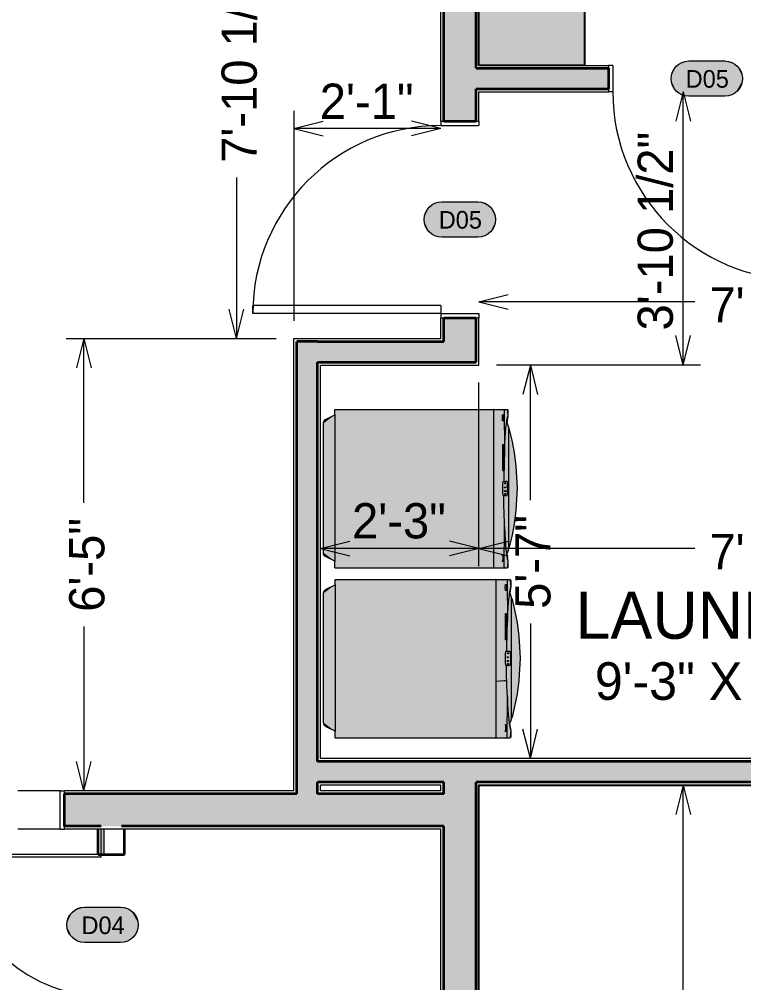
# Model space of a CAD drawing. Header units: inches. Extents: x 0.6 to 35.4, y -22.9 to 0.3.
# Drawn here: x 16.917 to 19.486, y -17.347 to -13.93 of the extents above; entities that cross this region are included whole.
import ezdxf

# ---------------------------------------------------------------- set-up
doc = ezdxf.new("R2010")
doc.units = ezdxf.units.IN
doc.header["$MEASUREMENT"] = 0
doc.linetypes.add('Dash', pattern=[0.225, 0.15, -0.075])
doc.layers.add('Layout Box Export Contents', color=7, linetype='Continuous', lineweight=0, true_color=0x000000)

# ---------------------------------------------------------------- blocks, each defined once
blk = doc.blocks.new('block_93')
at = {"layer": 'Layout Box Export Contents', "color": 252, "linetype": 'Continuous', "lineweight": 0, "true_color": 0x969696, "transparency": 33554687}
for p, q in [((12.6, 31.52), (-12.34, 31.52)), ((-11.06, 1.87), (-10.99, 1.82)), ((2.69, 2.32), (1.26, 2.33)), ((3.57, 2.29), (2.69, 2.32)), ((11.15, 1.8), (11.21, 1.85)), ((-10.05, 1.49), (10.22, 1.49))]:
    blk.add_line(p, q, dxfattribs=at)
for points in [[(-13.48, 31.51), (-13.43, 31.52), (-12.34, 31.52), (-11.59, 33.05), (-11.46, 33.24), (-11.3, 33.39), (-11.1, 33.47), (-10.87, 33.5), (11.13, 33.5), (11.36, 33.47), (11.56, 33.39), (11.72, 33.24), (11.85, 33.05), (12.6, 31.52), (13.43, 31.52), (13.48, 31.51), (13.5, 31.45), (13.5, 1.82), (13.48, 1.71), (13.43, 1.65), (13.34, 1.63), (12.3, 1.63), (12, 1.67), (11.15, 1.8), (11.01, 1.7), (10.3, 1.49), (10.22, 1.49), (10.12, 1.4), (10.1, 1.4), (8.3, 0.97), (6.19, 0.54), (3.86, 0.24), (0.09, 0), (-3.69, 0.24), (-6.01, 0.54), (-8.13, 0.97), (-9.92, 1.4), (-9.95, 1.4), (-10.05, 1.49), (-10.13, 1.49), (-10.84, 1.7), (-10.99, 1.82), (-11.04, 1.81), (-11.94, 1.67), (-12.25, 1.63), (-13.34, 1.63), (-13.43, 1.65), (-13.48, 1.71), (-13.5, 1.82), (-13.5, 31.45)], [(-11.88, 2.38), (-12.02, 2.39), (-12.13, 2.4), (-12.21, 2.41), (-12.23, 2.42), (-12.21, 2.43), (-12.13, 2.45), (-12.02, 2.45), (-11.88, 2.46), (-11.73, 2.46), (-11.6, 2.45), (-11.48, 2.45), (-11.41, 2.43), (-11.38, 2.42), (-11.41, 2.41), (-11.48, 2.4), (-11.6, 2.39), (-11.73, 2.38)], [(-0.92, 2.02), (-0.94, 2.09), (-0.92, 2.16), (-0.88, 2.19), (-0.86, 2.19), (-0.81, 2.16), (-0.8, 2.09), (-0.81, 2.02), (-0.85, 1.99), (-0.88, 1.99)], [(-0.45, 2.03), (-0.48, 2.11), (-0.45, 2.18), (-0.39, 2.21), (-0.32, 2.18), (-0.29, 2.11), (-0.32, 2.04), (-0.39, 2.01)], [(0.18, 2.18), (0.25, 2.21), (0.32, 2.18), (0.35, 2.11), (0.32, 2.04), (0.25, 2.01), (0.18, 2.04), (0.15, 2.11)], [(0.86, 2.02), (0.84, 2.1), (0.86, 2.17), (0.91, 2.2), (0.97, 2.16), (0.99, 2.09), (0.97, 2.02), (0.91, 1.99)], [(3.19, 2.52), (3.21, 2.53), (3.27, 2.53), (3.34, 2.53), (7.55, 2.53), (7.62, 2.53), (7.67, 2.53), (7.7, 2.52), (7.7, 2.33), (7.65, 2.32), (7.61, 2.32), (7.54, 2.32), (3.34, 2.32), (3.28, 2.32), (3.24, 2.32), (3.19, 2.33)], [(12.14, 2.3), (11.97, 2.3), (11.83, 2.3), (11.73, 2.3), (11.7, 2.31), (11.66, 2.32), (11.64, 2.33), (11.63, 2.34), (11.63, 2.52), (11.67, 2.53), (11.78, 2.54), (11.95, 2.55), (12.15, 2.55), (12.34, 2.55), (12.51, 2.54), (12.62, 2.53), (12.66, 2.52), (12.66, 2.34), (12.65, 2.33), (12.63, 2.32), (12.59, 2.31), (12.56, 2.3), (12.46, 2.3), (12.32, 2.3), (12.28, 2.3)]]:
    blk.add_lwpolyline(points, close=True, dxfattribs=at)
for points in [[(-13.5, 4.19), (-13.48, 4.13), (-13.43, 4.12), (13.43, 4.12), (13.48, 4.13), (13.5, 4.19)], [(-3.82, 4.12), (-3.73, 2.77), (-3.73, 2.56), (-3.76, 2.38), (-3.77, 2.36), (-3.89, 2.28)], [(-13.5, 2.51), (-13.48, 2.33), (-13.42, 2.27), (-13.31, 2.25), (-6.45, 2.2), (-5.68, 2.24), (-4.43, 2.26), (-2.48, 2.32), (-1.2, 2.33), (-1.13, 2.33)], [(-12.23, 2.42), (-12.26, 2.43), (-12.43, 2.52), (-12.4, 2.54), (-12.29, 2.56), (-12.23, 2.56)], [(-6.49, 2.2), (-7.71, 2.17), (-9.59, 2.04), (-10.31, 1.96), (-10.99, 1.88), (-11.85, 1.73), (-12.17, 1.65)], [(-11.38, 2.42), (-11.36, 2.43), (-11.18, 2.52), (-11.22, 2.54), (-11.33, 2.56), (-11.39, 2.56)], [(-1.13, 2.14), (-1.13, 2.44), (-1.09, 2.46), (-0.97, 2.48), (-0.78, 2.49), (-0.53, 2.5), (-0.24, 2.51), (-0.05, 2.51), (0.07, 2.51), (0.37, 2.51), (0.66, 2.5), (0.91, 2.49), (1.1, 2.48), (1.22, 2.46), (1.26, 2.44), (1.26, 1.8), (1.25, 1.77), (1.24, 1.75), (1.21, 1.74), (1.17, 1.72), (1.06, 1.7), (1.03, 1.7), (0.85, 1.69), (0.62, 1.68), (0.35, 1.67), (0.07, 1.67), (-0.22, 1.67), (-0.49, 1.68), (-0.72, 1.69), (-0.89, 1.7), (-0.93, 1.7), (-1.04, 1.72), (-1.08, 1.74), (-1.11, 1.75), (-1.12, 1.77), (-1.13, 1.8), (-1.13, 1.96), (-1.11, 1.96), (-1.1, 2), (-1.09, 2.07), (-1.1, 2.14), (-1.11, 2.17), (-1.13, 2.17), (-1.13, 2.14), (-1.12, 2.09), (-1.13, 2), (-1.13, 1.96), (-1.14, 1.99), (-1.15, 2.09), (-1.14, 2.13), (-1.13, 2.17)], [(-0.88, 1.99), (-0.84, 2.02), (-0.82, 2.09), (-0.84, 2.17), (-0.88, 2.19)], [(-0.39, 2.21), (-0.37, 2.21), (-0.31, 2.18), (-0.28, 2.11), (-0.31, 2.04), (-0.38, 2), (-0.39, 2.01)], [(0.91, 1.99), (0.89, 1.99), (0.84, 2.02), (0.82, 2.1), (0.84, 2.17), (0.9, 2.19), (0.91, 2.2)], [(1.23, 1.97), (1.2, 2), (1.19, 2.07), (1.2, 2.14), (1.23, 2.17), (1.25, 2.14), (1.26, 2.06), (1.25, 1.99), (1.23, 1.97), (1.2, 1.97), (1.18, 2), (1.17, 2.07), (1.18, 2.14), (1.2, 2.17), (1.23, 2.17)], [(13.5, 2.43), (13.48, 2.33), (13.42, 2.27), (13.31, 2.25), (6.51, 2.2), (6.02, 2.23), (4.78, 2.26), (3.57, 2.29)], [(12.3, 1.63), (12.23, 1.65), (11.91, 1.73), (11.04, 1.88), (10.37, 1.96), (9.65, 2.04), (7.77, 2.17), (6.54, 2.2)], [(12.66, 2.41), (12.65, 2.41), (12.63, 2.4), (12.59, 2.38), (12.56, 2.38), (12.46, 2.37), (12.32, 2.36), (12.15, 2.36), (11.97, 2.36), (11.83, 2.37), (11.73, 2.38), (11.7, 2.38), (11.66, 2.4), (11.64, 2.41), (11.63, 2.42)]]:
    blk.add_lwpolyline(points, dxfattribs=at)
at = {"layer": 'Layout Box Export Contents', "color": 7, "linetype": 'Continuous', "lineweight": 0, "true_color": 0xffffff, "transparency": 33554687}
for points in [[(-10.87, 33.5), (11.13, 33.5), (-10.87, 33.5), (-12.34, 31.52)], [(-12.34, 31.52), (11.13, 33.5), (-12.34, 31.52), (12.6, 31.52)], [(-12.34, 31.52), (-11.59, 33.05), (-12.34, 31.52), (-10.87, 33.5)], [(-11.59, 33.05), (-11.46, 33.24), (-11.59, 33.05), (-10.87, 33.5)], [(-11.46, 33.24), (-11.1, 33.47), (-11.46, 33.24), (-10.87, 33.5)], [(-11.3, 33.39), (-11.1, 33.47), (-11.3, 33.39), (-11.46, 33.24)], [(11.13, 33.5), (11.36, 33.47), (11.13, 33.5), (11.72, 33.24)], [(11.72, 33.24), (11.85, 33.05), (11.72, 33.24), (11.13, 33.5)], [(11.13, 33.5), (11.85, 33.05), (11.13, 33.5), (12.6, 31.52)], [(11.36, 33.47), (11.56, 33.39), (11.36, 33.47), (11.72, 33.24)], [(-12.34, 31.52), (-10.99, 1.82), (-12.34, 31.52), (-13.5, 31.45)], [(-13.5, 31.45), (-13.48, 31.51), (-13.5, 31.45), (-13.43, 31.52)], [(-13.43, 31.52), (-12.34, 31.52), (-13.43, 31.52), (-13.5, 31.45)], [(-13.5, 31.45), (-10.99, 1.82), (-13.5, 31.45), (-13.5, 1.82)], [(12.6, 31.52), (0.09, 0), (12.6, 31.52), (-12.34, 31.52)], [(0.09, 0), (-3.69, 0.24), (0.09, 0), (-12.34, 31.52)], [(-12.34, 31.52), (-3.69, 0.24), (-12.34, 31.52), (-6.01, 0.54)], [(-6.01, 0.54), (-8.13, 0.97), (-6.01, 0.54), (-12.34, 31.52)], [(-8.13, 0.97), (-10.05, 1.49), (-8.13, 0.97), (-12.34, 31.52)], [(-10.05, 1.49), (-10.99, 1.82), (-10.05, 1.49), (-12.34, 31.52)], [(3.86, 0.24), (0.09, 0), (3.86, 0.24), (12.6, 31.52)], [(12.6, 31.52), (6.19, 0.54), (12.6, 31.52), (3.86, 0.24)], [(8.3, 0.97), (6.19, 0.54), (8.3, 0.97), (12.6, 31.52)], [(12.6, 31.52), (10.22, 1.49), (12.6, 31.52), (8.3, 0.97)], [(11.15, 1.8), (10.22, 1.49), (11.15, 1.8), (12.6, 31.52)], [(13.5, 31.45), (11.15, 1.8), (13.5, 31.45), (12.6, 31.52)], [(13.5, 1.82), (11.15, 1.8), (13.5, 1.82), (13.5, 31.45)], [(13.43, 31.52), (13.5, 31.45), (13.43, 31.52), (12.6, 31.52)], [(13.48, 31.51), (13.5, 31.45), (13.48, 31.51), (13.43, 31.52)], [(-10.99, 1.82), (-11.04, 1.81), (-10.99, 1.82), (-13.5, 1.82)], [(-11.04, 1.81), (-11.94, 1.67), (-11.04, 1.81), (-13.5, 1.82)], [(-13.48, 1.71), (-13.5, 1.82), (-13.48, 1.71), (-13.34, 1.63)], [(-13.34, 1.63), (-13.5, 1.82), (-13.34, 1.63), (-12.25, 1.63)], [(-12.25, 1.63), (-13.5, 1.82), (-12.25, 1.63), (-11.94, 1.67)], [(-13.34, 1.63), (-13.43, 1.65), (-13.34, 1.63), (-13.48, 1.71)], [(-10.84, 1.7), (-10.99, 1.82), (-10.84, 1.7), (-10.13, 1.49)], [(-10.13, 1.49), (-10.99, 1.82), (-10.13, 1.49), (-10.05, 1.49)], [(-0.48, 2.11), (-0.45, 2.18), (-0.48, 2.11), (-0.29, 2.11)], [(-0.48, 2.11), (-0.29, 2.11), (-0.48, 2.11), (-0.32, 2.04)], [(-0.45, 2.03), (-0.48, 2.11), (-0.45, 2.03), (-0.32, 2.04)], [(-0.39, 2.21), (-0.32, 2.18), (-0.39, 2.21), (-0.45, 2.18)], [(-0.45, 2.18), (-0.32, 2.18), (-0.45, 2.18), (-0.29, 2.11)], [(-0.39, 2.01), (-0.45, 2.03), (-0.39, 2.01), (-0.32, 2.04)], [(0.86, 2.17), (0.97, 2.16), (0.86, 2.17), (0.84, 2.1)], [(0.84, 2.1), (0.97, 2.16), (0.84, 2.1), (0.99, 2.09)], [(0.86, 2.02), (0.84, 2.1), (0.86, 2.02), (0.99, 2.09)], [(0.91, 2.2), (0.97, 2.16), (0.91, 2.2), (0.86, 2.17)], [(0.99, 2.09), (0.97, 2.02), (0.99, 2.09), (0.86, 2.02)], [(0.86, 2.02), (0.97, 2.02), (0.86, 2.02), (0.91, 1.99)], [(10.3, 1.49), (10.22, 1.49), (10.3, 1.49), (11.15, 1.8)], [(11.01, 1.7), (10.3, 1.49), (11.01, 1.7), (11.15, 1.8)], [(12, 1.67), (11.15, 1.8), (12, 1.67), (13.5, 1.82)], [(13.5, 1.82), (12.3, 1.63), (13.5, 1.82), (12, 1.67)], [(13.34, 1.63), (12.3, 1.63), (13.34, 1.63), (13.5, 1.82)], [(13.48, 1.71), (13.34, 1.63), (13.48, 1.71), (13.5, 1.82)], [(13.43, 1.65), (13.34, 1.63), (13.43, 1.65), (13.48, 1.71)], [(-9.92, 1.4), (-10.05, 1.49), (-9.92, 1.4), (-8.13, 0.97)], [(-9.92, 1.4), (-9.95, 1.4), (-9.92, 1.4), (-10.05, 1.49)], [(10.1, 1.4), (8.3, 0.97), (10.1, 1.4), (10.22, 1.49)], [(10.22, 1.49), (10.12, 1.4), (10.22, 1.49), (10.1, 1.4)]]:
    blk.add_solid(points, dxfattribs=at)
blk = doc.blocks.new('block_80')
at = {"layer": 'Layout Box Export Contents', "color": 252, "linetype": 'Continuous', "lineweight": 0, "true_color": 0x969696, "transparency": 33554687}
for p, q in [((12.6, 31.05), (-12.34, 31.05)), ((-11.06, 1.84), (-10.99, 1.79)), ((1.25, 2.14), (1.27, 2.11)), ((1.27, 2.11), (1.28, 2.03)), ((7.53, 2.37), (3.09, 2.37)), ((7.53, 2.49), (7.53, 2.29)), ((11.15, 1.78), (11.21, 1.82)), ((-10.05, 1.47), (10.22, 1.47)), ((-8.11, 1.47), (-7.11, 1.47)), ((7.26, 1.47), (8.28, 1.47))]:
    blk.add_line(p, q, dxfattribs=at)
for points in [[(-11.59, 32.55), (-11.46, 32.75), (-11.3, 32.89), (-11.1, 32.97), (-10.87, 33), (11.13, 33), (11.36, 32.97), (11.56, 32.89), (11.72, 32.75), (11.85, 32.55), (12.6, 31.05), (13.43, 31.05), (13.48, 31.04), (13.5, 30.98), (13.5, 1.79), (13.48, 1.69), (13.43, 1.63), (13.34, 1.61), (12.82, 1.61), (12.3, 1.61), (12, 1.65), (11.15, 1.78), (11.01, 1.67), (10.31, 1.47), (10.22, 1.47), (10.12, 1.38), (10.1, 1.37), (8.3, 0.96), (6.19, 0.53), (3.86, 0.24), (0.09, 0), (-3.69, 0.24), (-6.01, 0.53), (-8.13, 0.96), (-9.92, 1.37), (-9.95, 1.38), (-10.05, 1.47), (-10.13, 1.47), (-10.84, 1.67), (-10.99, 1.79), (-11.04, 1.78), (-11.94, 1.65), (-12.25, 1.61), (-12.79, 1.61), (-13.34, 1.61), (-13.43, 1.63), (-13.48, 1.69), (-13.5, 1.8), (-13.5, 30.98), (-13.48, 31.04), (-13.43, 31.05), (-12.34, 31.05)], [(-12.21, 2.4), (-12.13, 2.41), (-12.02, 2.42), (-11.88, 2.42), (-11.73, 2.42), (-11.6, 2.42), (-11.48, 2.41), (-11.41, 2.4), (-11.38, 2.38), (-11.41, 2.37), (-11.48, 2.36), (-11.6, 2.35), (-11.73, 2.35), (-11.88, 2.35), (-12.02, 2.35), (-12.13, 2.36), (-12.21, 2.37), (-12.23, 2.38)], [(-1.13, 2.13), (-1.11, 2.13), (-1.1, 2.11), (-1.09, 2.04), (-1.1, 1.97), (-1.11, 1.93), (-1.13, 1.93), (-1.14, 1.96), (-1.15, 2.04), (-1.14, 2.1)], [(-0.48, 2.07), (-0.45, 2.15), (-0.39, 2.18), (-0.32, 2.15), (-0.29, 2.08), (-0.32, 2.01), (-0.39, 1.98), (-0.45, 2)], [(0.25, 2.18), (0.32, 2.15), (0.35, 2.08), (0.32, 2.01), (0.25, 1.98), (0.18, 2.01), (0.15, 2.08), (0.18, 2.15), (0.18, 2.15)], [(0.84, 2.07), (0.87, 2.14), (0.92, 2.16), (0.97, 2.13), (0.99, 2.06), (0.97, 1.99), (0.92, 1.96), (0.86, 1.99)], [(12.56, 2.28), (12.53, 2.27), (12.49, 2.27), (12.4, 2.26), (12.25, 2.26), (12.08, 2.26), (11.91, 2.26), (11.76, 2.26), (11.66, 2.27), (11.63, 2.27), (11.59, 2.28), (11.57, 2.29), (11.56, 2.31), (11.56, 2.48), (11.59, 2.5), (11.71, 2.5), (11.87, 2.51), (12.07, 2.52), (12.26, 2.51), (12.43, 2.5), (12.54, 2.5), (12.58, 2.48), (12.59, 2.48), (12.59, 2.31), (12.58, 2.29)]]:
    blk.add_lwpolyline(points, close=True, dxfattribs=at)
for points in [[(13.5, 4.05), (-13.43, 4.05), (-13.48, 4.07), (-13.5, 4.13)], [(13.43, 4.05), (13.48, 4.07), (13.5, 4.13)], [(-13.31, 2.21), (-13.42, 2.23), (-13.48, 2.3), (-13.5, 2.4)], [(-13.31, 2.21), (-6.45, 2.17), (-5.68, 2.2), (-4.43, 2.23), (-2.48, 2.28), (-1.2, 2.29), (-1.13, 2.29)], [(-12.23, 2.38), (-12.26, 2.39), (-12.43, 2.48), (-12.4, 2.5), (-12.29, 2.52), (-12.22, 2.52)], [(-6.49, 2.17), (-7.71, 2.14), (-9.59, 2.01), (-10.31, 1.93), (-10.99, 1.85), (-11.85, 1.71), (-12.17, 1.62)], [(-11.39, 2.52), (-11.33, 2.52), (-11.22, 2.5), (-11.18, 2.48), (-11.36, 2.39), (-11.38, 2.38)], [(-1.13, 2.13), (-1.13, 2.41), (-1.09, 2.42), (-0.97, 2.44), (-0.78, 2.45), (-0.53, 2.46), (-0.24, 2.47), (-0.05, 2.47)], [(-1.13, 2.13), (-1.13, 2.11), (-1.12, 2.08), (-1.13, 1.97), (-1.13, 1.93)], [(-1.13, 1.93), (-1.13, 1.78), (-1.12, 1.75), (-1.11, 1.72), (-1.08, 1.71), (-1.04, 1.69), (-0.93, 1.68), (-0.89, 1.67), (-0.72, 1.66), (-0.49, 1.65), (-0.22, 1.65), (0.07, 1.64), (0.35, 1.65), (0.62, 1.65), (0.85, 1.66), (1.03, 1.67), (1.06, 1.68), (1.17, 1.69), (1.21, 1.71), (1.24, 1.72), (1.25, 1.75), (1.26, 1.78), (1.26, 1.95)], [(-0.88, 2.16), (-0.84, 2.13), (-0.82, 2.06), (-0.84, 1.99), (-0.88, 1.96), (-0.92, 1.99), (-0.94, 2.06), (-0.92, 2.13), (-0.88, 2.16), (-0.86, 2.16), (-0.81, 2.13), (-0.8, 2.06), (-0.81, 1.99), (-0.86, 1.96), (-0.88, 1.96)], [(-0.39, 2.18), (-0.37, 2.17), (-0.31, 2.15), (-0.28, 2.08), (-0.31, 2.01), (-0.38, 1.98), (-0.39, 1.98)], [(-0.05, 2.47), (0.02, 2.47), (0.07, 2.47)], [(0.08, 2.47), (0.37, 2.47), (0.66, 2.46), (0.91, 2.45), (1.1, 2.44), (1.22, 2.42), (1.26, 2.41), (1.26, 2.12)], [(0.92, 1.96), (0.9, 1.96), (0.85, 1.99), (0.82, 2.07), (0.85, 2.13), (0.9, 2.16), (0.92, 2.16)], [(1.19, 2.04), (1.2, 2.11), (1.22, 2.14), (1.25, 2.14), (1.22, 2.11), (1.21, 2.04)], [(1.21, 2.04), (1.22, 1.97), (1.25, 1.94), (1.22, 1.94), (1.2, 1.97), (1.19, 2.04)], [(1.28, 2.03), (1.27, 1.96), (1.25, 1.94)], [(13.5, 2.4), (13.48, 2.3), (13.42, 2.23), (13.31, 2.21), (6.51, 2.17), (6.02, 2.2), (4.78, 2.23), (3.57, 2.26), (2.69, 2.28), (1.26, 2.29)], [(3.09, 2.29), (3.06, 2.3), (3.06, 2.48), (3.08, 2.49), (3.13, 2.49), (3.21, 2.49), (7.41, 2.49), (7.49, 2.49), (7.54, 2.49), (7.56, 2.48), (7.56, 2.3), (7.51, 2.29), (7.47, 2.29), (7.41, 2.28), (3.21, 2.28), (3.15, 2.29), (3.1, 2.29), (3.09, 2.29), (3.09, 2.49)], [(4.19, 2.37), (4.19, 2.34), (4.16, 2.31), (4.13, 2.31), (3.14, 2.31), (3.12, 2.31), (3.09, 2.32)], [(5.32, 2.34), (5.28, 2.31), (5.25, 2.31), (4.26, 2.31), (4.23, 2.31), (4.19, 2.34)], [(5.32, 2.37), (5.32, 2.34), (5.35, 2.31), (5.38, 2.31), (6.37, 2.31), (6.39, 2.31), (6.44, 2.34), (6.44, 2.37)], [(7.48, 2.31), (6.49, 2.31), (6.47, 2.31), (6.44, 2.34)], [(6.54, 2.16), (7.77, 2.14), (9.65, 2.01), (10.37, 1.93), (11.05, 1.85), (11.91, 1.71), (12.28, 1.61)], [(7.53, 2.32), (7.51, 2.31), (7.48, 2.31)], [(11.56, 2.38), (11.58, 2.36), (11.62, 2.35), (11.65, 2.35), (11.75, 2.33), (11.89, 2.33), (12.07, 2.33), (12.24, 2.33), (12.39, 2.33), (12.48, 2.35), (12.52, 2.35), (12.55, 2.36), (12.57, 2.37), (12.59, 2.39)]]:
    blk.add_lwpolyline(points, dxfattribs=at)
at = {"layer": 'Layout Box Export Contents', "color": 7, "linetype": 'Continuous', "lineweight": 0, "true_color": 0xffffff, "transparency": 33554687}
for points in [[(-12.34, 31.05), (-10.87, 33), (-12.34, 31.05), (11.13, 33)], [(11.13, 33), (12.6, 31.05), (11.13, 33), (-12.34, 31.05)], [(-11.59, 32.55), (-10.87, 33), (-11.59, 32.55), (-12.34, 31.05)], [(-11.46, 32.75), (-10.87, 33), (-11.46, 32.75), (-11.59, 32.55)], [(-11.1, 32.97), (-10.87, 33), (-11.1, 32.97), (-11.46, 32.75)], [(-11.46, 32.75), (-11.3, 32.89), (-11.46, 32.75), (-11.1, 32.97)], [(11.36, 32.97), (11.72, 32.75), (11.36, 32.97), (11.13, 33)], [(11.13, 33), (11.72, 32.75), (11.13, 33), (11.85, 32.55)], [(11.85, 32.55), (12.6, 31.05), (11.85, 32.55), (11.13, 33)], [(11.56, 32.89), (11.72, 32.75), (11.56, 32.89), (11.36, 32.97)], [(-12.34, 31.05), (-10.99, 1.79), (-12.34, 31.05), (-13.5, 30.98)], [(-13.5, 30.98), (-13.48, 31.04), (-13.5, 30.98), (-13.43, 31.05)], [(-12.34, 31.05), (-13.5, 30.98), (-12.34, 31.05), (-13.43, 31.05)], [(-10.99, 1.79), (-13.5, 1.8), (-10.99, 1.79), (-13.5, 30.98)], [(12.6, 31.05), (0.09, 0), (12.6, 31.05), (-12.34, 31.05)], [(0.09, 0), (-3.69, 0.24), (0.09, 0), (-12.34, 31.05)], [(-12.34, 31.05), (-3.69, 0.24), (-12.34, 31.05), (-6.01, 0.53)], [(-6.01, 0.53), (-8.13, 0.96), (-6.01, 0.53), (-12.34, 31.05)], [(-8.13, 0.96), (-10.05, 1.47), (-8.13, 0.96), (-12.34, 31.05)], [(-10.05, 1.47), (-10.99, 1.79), (-10.05, 1.47), (-12.34, 31.05)], [(3.86, 0.24), (0.09, 0), (3.86, 0.24), (12.6, 31.05)], [(12.6, 31.05), (6.19, 0.53), (12.6, 31.05), (3.86, 0.24)], [(8.3, 0.96), (6.19, 0.53), (8.3, 0.96), (12.6, 31.05)], [(12.6, 31.05), (10.22, 1.47), (12.6, 31.05), (8.3, 0.96)], [(11.15, 1.78), (10.22, 1.47), (11.15, 1.78), (12.6, 31.05)], [(12.6, 31.05), (13.5, 30.98), (12.6, 31.05), (11.15, 1.78)], [(13.5, 30.98), (13.5, 1.79), (13.5, 30.98), (11.15, 1.78)], [(12.6, 31.05), (13.43, 31.05), (12.6, 31.05), (13.5, 30.98)], [(13.43, 31.05), (13.48, 31.04), (13.43, 31.05), (13.5, 30.98)], [(-10.99, 1.79), (-11.04, 1.78), (-10.99, 1.79), (-13.5, 1.8)], [(-12.25, 1.61), (-12.79, 1.61), (-12.25, 1.61), (-13.5, 1.8)], [(-11.94, 1.65), (-12.25, 1.61), (-11.94, 1.65), (-13.5, 1.8)], [(-11.04, 1.78), (-11.94, 1.65), (-11.04, 1.78), (-13.5, 1.8)], [(-13.48, 1.69), (-13.5, 1.8), (-13.48, 1.69), (-13.34, 1.61)], [(-13.34, 1.61), (-13.5, 1.8), (-13.34, 1.61), (-12.79, 1.61)], [(-13.34, 1.61), (-13.43, 1.63), (-13.34, 1.61), (-13.48, 1.69)], [(-12.23, 2.38), (-12.21, 2.4), (-12.23, 2.38), (-12.21, 2.37)], [(-12.13, 2.41), (-12.13, 2.36), (-12.13, 2.41), (-12.21, 2.37)], [(-12.21, 2.4), (-12.13, 2.41), (-12.21, 2.4), (-12.21, 2.37)], [(-12.02, 2.42), (-12.02, 2.35), (-12.02, 2.42), (-12.13, 2.41)], [(-12.13, 2.41), (-12.02, 2.35), (-12.13, 2.41), (-12.13, 2.36)], [(-11.88, 2.42), (-11.88, 2.35), (-11.88, 2.42), (-12.02, 2.35)], [(-12.02, 2.42), (-11.88, 2.42), (-12.02, 2.42), (-12.02, 2.35)], [(-11.73, 2.42), (-11.73, 2.35), (-11.73, 2.42), (-11.88, 2.35)], [(-11.88, 2.42), (-11.73, 2.42), (-11.88, 2.42), (-11.88, 2.35)], [(-11.73, 2.42), (-11.6, 2.42), (-11.73, 2.42), (-11.6, 2.35)], [(-11.6, 2.35), (-11.73, 2.35), (-11.6, 2.35), (-11.73, 2.42)], [(-11.6, 2.42), (-11.48, 2.41), (-11.6, 2.42), (-11.6, 2.35)], [(-11.48, 2.41), (-11.48, 2.36), (-11.48, 2.41), (-11.6, 2.35)], [(-11.48, 2.41), (-11.41, 2.4), (-11.48, 2.41), (-11.41, 2.37)], [(-11.41, 2.37), (-11.48, 2.36), (-11.41, 2.37), (-11.48, 2.41)], [(-11.41, 2.4), (-11.38, 2.38), (-11.41, 2.4), (-11.41, 2.37)], [(-10.84, 1.67), (-10.99, 1.79), (-10.84, 1.67), (-10.13, 1.47)], [(-10.13, 1.47), (-10.99, 1.79), (-10.13, 1.47), (-10.05, 1.47)], [(-0.45, 2.15), (-0.29, 2.08), (-0.45, 2.15), (-0.48, 2.07)], [(-0.48, 2.07), (-0.29, 2.08), (-0.48, 2.07), (-0.32, 2.01)], [(-0.45, 2), (-0.48, 2.07), (-0.45, 2), (-0.32, 2.01)], [(-0.45, 2.15), (-0.39, 2.18), (-0.45, 2.15), (-0.32, 2.15)], [(-0.32, 2.15), (-0.29, 2.08), (-0.32, 2.15), (-0.45, 2.15)], [(-0.45, 2), (-0.32, 2.01), (-0.45, 2), (-0.39, 1.98)], [(10.31, 1.47), (10.22, 1.47), (10.31, 1.47), (11.15, 1.78)], [(11.01, 1.67), (10.31, 1.47), (11.01, 1.67), (11.15, 1.78)], [(12, 1.65), (11.15, 1.78), (12, 1.65), (13.5, 1.79)], [(13.5, 1.79), (12.3, 1.61), (13.5, 1.79), (12, 1.65)], [(12.82, 1.61), (12.3, 1.61), (12.82, 1.61), (13.5, 1.79)], [(13.5, 1.79), (13.34, 1.61), (13.5, 1.79), (12.82, 1.61)], [(13.48, 1.69), (13.34, 1.61), (13.48, 1.69), (13.5, 1.79)], [(13.43, 1.63), (13.34, 1.61), (13.43, 1.63), (13.48, 1.69)], [(-9.92, 1.37), (-10.05, 1.47), (-9.92, 1.37), (-8.13, 0.96)], [(-9.92, 1.37), (-9.95, 1.38), (-9.92, 1.37), (-10.05, 1.47)], [(10.1, 1.37), (8.3, 0.96), (10.1, 1.37), (10.22, 1.47)], [(10.22, 1.47), (10.12, 1.38), (10.22, 1.47), (10.1, 1.37)]]:
    blk.add_solid(points, dxfattribs=at)

msp = doc.modelspace()

# ---------------------------------------------------------------- linework, layer by layer
at = {"layer": 'Layout Box Export Contents', "color": 18, "linetype": 'Continuous', "lineweight": 35, "true_color": 0x000000, "transparency": 33554687}
for p, q in [((18.422, -14.2912), (18.422, -13.0831)), ((18.5366, -14.1039), (18.5366, -13.0831)), ((18.5366, -14.1039), (19.0062, -14.1039)), ((19.0062, -14.1039), (19.0062, -14.1768)), ((18.5366, -14.1768), (19.0062, -14.1768)), ((18.5366, -14.2912), (18.5366, -14.1768)), ((18.422, -14.2912), (18.5366, -14.2912)), ((18.422, -15.0726), (18.422, -14.9891)), ((18.422, -14.9891), (18.5366, -14.9891)), ((18.5366, -15.1456), (18.5366, -14.9891)), ((17.9011, -16.6768), (17.9011, -15.0726)), ((17.9741, -15.0726), (17.9011, -15.0726)), ((17.9741, -15.0726), (18.422, -15.0726)), ((17.9741, -16.5622), (17.9741, -15.1456)), ((17.9741, -15.1456), (18.422, -15.1456)), ((18.422, -15.1456), (18.5366, -15.1456)), ((20.3074, -16.5622), (17.9741, -16.5622)), ((18.422, -16.6351), (17.9741, -16.6351)), ((17.9741, -16.6768), (17.9741, -16.6351)), ((18.422, -16.6768), (18.422, -16.6351)), ((20.3074, -16.6351), (18.5366, -16.6351)), ((18.5366, -18.9685), (18.5366, -16.6351)), ((17.0775, -16.7914), (17.0775, -16.6768)), ((17.9011, -16.6768), (17.0775, -16.6768)), ((18.422, -16.6768), (17.9741, -16.6768)), ((17.2067, -16.7914), (17.0775, -16.7914)), ((17.1962, -16.8913), (17.1962, -16.8018)), ((18.422, -16.7914), (17.2796, -16.7914)), ((17.29, -16.8913), (17.29, -16.8018)), ((18.422, -19.0692), (18.422, -16.7914)), ((17.1962, -16.8913), (17.29, -16.8913))]:
    msp.add_line(p, q, dxfattribs=at)
at = {"layer": 'Layout Box Export Contents', "color": 18, "linetype": 'Continuous', "lineweight": 0, "true_color": 0x000000, "transparency": 33554687}
for p, q in [((18.4116, -14.2912), (18.4116, -13.0935)), ((18.547, -14.0935), (18.547, -13.0935)), ((18.547, -14.0935), (19.0062, -14.0935)), ((19.0062, -14.0935), (19.0062, -14.1872)), ((18.547, -14.1872), (19.0062, -14.1872)), ((18.547, -14.2912), (18.547, -14.1872)), ((18.4116, -14.2912), (18.547, -14.2912)), ((18.4116, -15.0622), (18.4116, -14.9891)), ((18.4116, -14.9891), (18.547, -14.9891)), ((18.547, -15.156), (18.547, -14.9891)), ((17.8907, -16.6664), (17.8907, -15.0622)), ((17.8907, -15.0622), (18.4116, -15.0622)), ((17.9845, -16.5518), (17.9845, -15.156)), ((17.9845, -15.156), (18.547, -15.156)), ((20.297, -16.5518), (17.9845, -16.5518)), ((17.0775, -16.8018), (17.0775, -16.6664)), ((17.8907, -16.6664), (17.0775, -16.6664)), ((18.4116, -16.6456), (17.9845, -16.6456)), ((17.9845, -16.6664), (17.9845, -16.6456)), ((18.4116, -16.6664), (17.9845, -16.6664)), ((18.4116, -16.6664), (18.4116, -16.6456)), ((20.3907, -16.6456), (18.547, -16.6456)), ((18.547, -18.9581), (18.547, -16.6456)), ((18.4116, -16.8018), (17.0775, -16.8018)), ((18.4116, -19.2133), (18.4116, -16.8018))]:
    msp.add_line(p, q, dxfattribs=at)
at = {"layer": 'Layout Box Export Contents', "color": 49, "linetype": 'Continuous', "lineweight": 25, "true_color": 0x474747, "transparency": 33554687}
msp.add_line((18.922, -13.0935), (18.922, -14.0935), dxfattribs=at)
at = {"layer": 'Layout Box Export Contents', "color": 251, "linetype": 'Continuous', "lineweight": 18, "true_color": 0x4b4b4b, "transparency": 33554687}
for p, q in [((19.0218, -14.0935), (19.0062, -14.0935)), ((19.0062, -14.0935), (19.0062, -14.1872)), ((19.0218, -14.0935), (19.0218, -14.1872)), ((19.0218, -14.1872), (19.0062, -14.1872)), ((18.4116, -14.2912), (18.4116, -14.3068)), ((18.4116, -14.2912), (18.547, -14.2912)), ((18.4116, -14.3068), (18.547, -14.3068)), ((18.547, -14.2912), (18.547, -14.3068)), ((18.4116, -14.9448), (17.7449, -14.9448)), ((17.7449, -14.9734), (17.7449, -14.9448)), ((18.4116, -14.9448), (18.4116, -14.9734)), ((18.4116, -14.9734), (17.7449, -14.9734)), ((18.4116, -14.9734), (18.4116, -14.9891)), ((18.4116, -14.9734), (18.547, -14.9734)), ((18.4116, -14.9891), (18.547, -14.9891)), ((18.547, -14.9734), (18.547, -14.9891)), ((17.0619, -16.6664), (17.0775, -16.6664)), ((17.0619, -16.8018), (17.0619, -16.6664)), ((17.0775, -16.8018), (17.0775, -16.6664)), ((17.0619, -16.8018), (17.0775, -16.8018)), ((17.2067, -16.8913), (16.7067, -16.8913)), ((17.2067, -16.9017), (16.7067, -16.9017)), ((17.2067, -16.9017), (17.2067, -16.8913))]:
    msp.add_line(p, q, dxfattribs=at)
at = {"layer": 'Layout Box Export Contents', "color": 176, "linetype": 'Continuous', "lineweight": 18, "true_color": 0x000080, "transparency": 33554687}
for p, q in [((19.2709, -14.1872), (19.2449, -14.2914)), ((19.2709, -14.1872), (19.297, -14.2914)), ((19.2709, -15.156), (19.2709, -14.1872)), ((17.8907, -14.2549), (17.8907, -14.9997)), ((17.8907, -14.3174), (17.9949, -14.2914)), ((18.4116, -14.3174), (18.3074, -14.2914)), ((17.8907, -14.3174), (17.9949, -14.3435)), ((18.4116, -14.3174), (17.8907, -14.3174)), ((18.4116, -14.3174), (18.3074, -14.3435)), ((17.6876, -14.4912), (17.6876, -15.0622)), ((18.547, -14.932), (18.6511, -14.906)), ((17.6876, -15.0622), (17.6616, -14.9581)), ((17.6876, -15.0622), (17.7136, -14.9581)), ((18.547, -14.932), (18.6511, -14.9581)), ((19.3124, -14.932), (18.547, -14.932)), ((17.0834, -15.0622), (17.8282, -15.0622)), ((17.1459, -15.0622), (17.1199, -15.1664)), ((17.1459, -15.0622), (17.172, -15.1664)), ((17.1459, -15.6453), (17.1459, -15.0622)), ((17.6251, -15.0622), (17.8282, -15.0622)), ((19.2709, -15.156), (19.2449, -15.0518)), ((19.2709, -15.156), (19.297, -15.0518)), ((18.7918, -15.156), (18.6095, -15.156)), ((19.3334, -15.156), (18.6095, -15.156)), ((18.7293, -15.156), (18.7032, -15.2601)), ((18.7293, -15.156), (18.7553, -15.2601)), ((18.7293, -15.6349), (18.7293, -15.156)), ((18.547, -15.8695), (18.547, -15.2185)), ((17.9845, -15.807), (18.0886, -15.781)), ((18.547, -15.807), (18.4428, -15.781)), ((18.547, -15.807), (18.6511, -15.781)), ((17.9845, -15.807), (18.0886, -15.8331)), ((18.547, -15.807), (17.9845, -15.807)), ((18.547, -15.807), (18.4428, -15.8331)), ((18.547, -15.807), (18.6511, -15.8331)), ((19.3124, -15.807), (18.547, -15.807)), ((17.1459, -16.0833), (17.1459, -16.6664)), ((18.7293, -16.0729), (18.7293, -16.5518)), ((18.7293, -16.5518), (18.7032, -16.4476)), ((18.7293, -16.5518), (18.7553, -16.4476)), ((17.1459, -16.6664), (17.1199, -16.5622)), ((17.1459, -16.6664), (17.172, -16.5622)), ((19.2709, -16.6456), (19.2449, -16.7497)), ((19.2709, -16.6456), (19.297, -16.7497)), ((19.2709, -17.5835), (19.2709, -16.6456))]:
    msp.add_line(p, q, dxfattribs=at)
at = {"layer": 'Layout Box Export Contents', "color": 251, "linetype": 'Dash', "lineweight": 18, "true_color": 0x4b4b4b, "transparency": 33554687}
for p, q in [((17.0619, -16.6664), (15.1869, -16.6664)), ((17.0619, -16.8018), (15.1869, -16.8018))]:
    msp.add_line(p, q, dxfattribs=at)
at = {"layer": 'Layout Box Export Contents', "color": 18, "linetype": 'Continuous', "lineweight": 18, "true_color": 0x000000, "transparency": 33554687}
for p, q in [((17.2067, -16.8913), (17.2067, -16.8018)), ((17.2171, -16.8913), (17.2171, -16.8018)), ((17.2067, -16.8913), (17.2171, -16.8913))]:
    msp.add_line(p, q, dxfattribs=at)
at = {"layer": 'Layout Box Export Contents', "color": 49, "linetype": 'Continuous', "lineweight": 25, "true_color": 0x474747, "transparency": 33554687}
msp.add_lwpolyline([(18.547, -14.0935), (18.547, -13.0935), (18.922, -13.0935), (18.922, -14.0935)], close=True, dxfattribs=at)
at = {"layer": 'Layout Box Export Contents', "color": 156, "linetype": 'Continuous', "lineweight": 18, "true_color": 0x004080, "transparency": 33554687}
for points in [[(19.4193, -14.0779, -1), (19.4193, -14.2029), (19.291, -14.2029, -1), (19.291, -14.0779)], [(19.4193, -14.0779, -1), (19.4193, -14.2029), (19.291, -14.2029, -1), (19.291, -14.0779)], [(18.5434, -14.5776, -1), (18.5434, -14.7026), (18.4151, -14.7026, -1), (18.4151, -14.5776)], [(18.5434, -14.5776, -1), (18.5434, -14.7026), (18.4151, -14.7026, -1), (18.4151, -14.5776)], [(17.2758, -17.0788, -1), (17.2758, -17.2038), (17.148, -17.2038, -1), (17.148, -17.0788)], [(17.2758, -17.0788, -1), (17.2758, -17.2038), (17.148, -17.2038, -1), (17.148, -17.0788)]]:
    msp.add_lwpolyline(points, format="xyb", close=True, dxfattribs=at)
at = {"layer": 'Layout Box Export Contents', "color": 18, "linetype": 'Continuous', "lineweight": 25, "true_color": 0x000000, "transparency": 33554687}
msp.add_lwpolyline([(20.3907, -16.6456), (20.3907, -18.9581), (18.547, -18.9581), (18.547, -16.6456)], close=True, dxfattribs=at)
at = {"layer": 'Layout Box Export Contents', "color": 251, "linetype": 'Continuous', "lineweight": 18, "true_color": 0x4b4b4b, "transparency": 33554687}
for centre, radius, start, end in [((19.6885, -14.1872), 0.6667, 180, 270), ((18.4116, -14.9734), 0.6667, 90, 180), ((17.2067, -16.8913), 0.5, 180, 270)]:
    msp.add_arc(centre, radius, start, end, dxfattribs=at)
at = {"layer": 'Layout Box Export Contents', "color": 253, "linetype": 'Continuous', "lineweight": 35, "true_color": 0x9d9d9d, "transparency": 33554687}
for points in [[(18.422, -14.2912), (18.422, -13.0831), (18.5366, -14.2912), (18.5366, -13.0831)], [(18.422, -15.1456), (18.422, -14.9891), (18.5366, -15.1456), (18.5366, -14.9891)], [(18.422, -19.2133), (18.422, -16.6351), (18.5366, -19.2133), (18.5366, -16.6351)], [(18.422, -16.7914), (17.0775, -16.7914), (18.422, -16.6768), (17.0775, -16.6768)]]:
    msp.add_solid(points, dxfattribs=at)
at = {"layer": 'Layout Box Export Contents', "color": 254, "linetype": 'Continuous', "lineweight": 25, "true_color": 0xe9e3e2, "transparency": 33554623}
for points in [[(18.547, -13.0935), (18.922, -13.0935), (18.547, -13.0935), (18.547, -14.0935)], [(18.547, -14.0935), (18.922, -13.0935), (18.547, -14.0935), (18.922, -14.0935)]]:
    msp.add_solid(points, dxfattribs=at)
at = {"layer": 'Layout Box Export Contents', "color": 254, "linetype": 'Continuous', "lineweight": 35, "true_color": 0xe3e3e3, "transparency": 33554687}
for points in [[(18.5366, -14.1039), (19.0062, -14.1039), (18.5366, -14.1768), (19.0062, -14.1768)], [(17.9011, -16.6768), (17.9011, -15.0726), (17.9741, -16.6768), (17.9741, -15.0726)], [(17.9741, -15.0726), (18.422, -15.0726), (17.9741, -15.1456), (18.422, -15.1456)], [(20.3074, -16.6351), (17.9741, -16.6351), (20.3074, -16.5622), (17.9741, -16.5622)]]:
    msp.add_solid(points, dxfattribs=at)
at = {"layer": 'Layout Box Export Contents', "color": 7, "linetype": 'Continuous', "lineweight": 18, "true_color": 0xffffff, "transparency": 33554687}
for points in [[(19.2468, -14.1845), (19.2291, -14.1485), (19.2468, -14.1845), (19.291, -14.0779)], [(19.291, -14.0779), (19.2291, -14.1485), (19.291, -14.0779), (19.2291, -14.1322)], [(19.2291, -14.1322), (19.2468, -14.0962), (19.2291, -14.1322), (19.291, -14.0779)], [(19.2333, -14.1164), (19.2468, -14.0962), (19.2333, -14.1164), (19.2291, -14.1322)], [(19.2369, -14.1091), (19.2468, -14.0962), (19.2369, -14.1091), (19.2333, -14.1164)], [(19.2414, -14.1023), (19.2468, -14.0962), (19.2414, -14.1023), (19.2369, -14.1091)], [(19.291, -14.0779), (19.253, -14.1899), (19.291, -14.0779), (19.2468, -14.1845)], [(19.291, -14.0779), (19.2468, -14.0962), (19.291, -14.0779), (19.253, -14.0908)], [(19.2748, -14.2007), (19.253, -14.1899), (19.2748, -14.2007), (19.291, -14.0779)], [(19.253, -14.0908), (19.2748, -14.08), (19.253, -14.0908), (19.291, -14.0779)], [(19.2598, -14.0862), (19.2748, -14.08), (19.2598, -14.0862), (19.253, -14.0908)], [(19.2671, -14.0826), (19.2748, -14.08), (19.2671, -14.0826), (19.2598, -14.0862)], [(19.291, -14.0779), (19.291, -14.2029), (19.291, -14.0779), (19.2748, -14.2007)], [(19.291, -14.0779), (19.2748, -14.08), (19.291, -14.0779), (19.2829, -14.0784)], [(19.4193, -14.0779), (19.4193, -14.2029), (19.4193, -14.0779), (19.291, -14.0779)], [(19.291, -14.0779), (19.4193, -14.2029), (19.291, -14.0779), (19.291, -14.2029)], [(19.4275, -14.0784), (19.4573, -14.0908), (19.4275, -14.0784), (19.4193, -14.0779)], [(19.4193, -14.0779), (19.4635, -14.0962), (19.4193, -14.0779), (19.4813, -14.1322)], [(19.4193, -14.0779), (19.4813, -14.1322), (19.4193, -14.0779), (19.4813, -14.1485)], [(19.4573, -14.0908), (19.4635, -14.0962), (19.4573, -14.0908), (19.4193, -14.0779)], [(19.4813, -14.1485), (19.4573, -14.1899), (19.4813, -14.1485), (19.4193, -14.0779)], [(19.4193, -14.0779), (19.4573, -14.1899), (19.4193, -14.0779), (19.4275, -14.2023)], [(19.4275, -14.2023), (19.4193, -14.2029), (19.4275, -14.2023), (19.4193, -14.0779)], [(19.4275, -14.0784), (19.4355, -14.08), (19.4275, -14.0784), (19.4505, -14.0862)], [(19.4505, -14.0862), (19.4573, -14.0908), (19.4505, -14.0862), (19.4275, -14.0784)], [(19.4432, -14.0826), (19.4505, -14.0862), (19.4432, -14.0826), (19.4355, -14.08)], [(19.4689, -14.1023), (19.4734, -14.1091), (19.4689, -14.1023), (19.4635, -14.0962)], [(19.4635, -14.0962), (19.4734, -14.1091), (19.4635, -14.0962), (19.477, -14.1164)], [(19.4635, -14.0962), (19.477, -14.1164), (19.4635, -14.0962), (19.4813, -14.1322)], [(19.2291, -14.1485), (19.2285, -14.1404), (19.2291, -14.1485), (19.2291, -14.1322)], [(19.2291, -14.1322), (19.2307, -14.1242), (19.2291, -14.1322), (19.2333, -14.1164)], [(19.477, -14.1164), (19.4797, -14.1242), (19.477, -14.1164), (19.4813, -14.1322)], [(19.4813, -14.1322), (19.4818, -14.1404), (19.4813, -14.1322), (19.4813, -14.1485)], [(19.2333, -14.1643), (19.2291, -14.1485), (19.2333, -14.1643), (19.2468, -14.1845)], [(19.2333, -14.1643), (19.2307, -14.1565), (19.2333, -14.1643), (19.2291, -14.1485)], [(19.2468, -14.1845), (19.2369, -14.1716), (19.2468, -14.1845), (19.2333, -14.1643)], [(19.2414, -14.1784), (19.2369, -14.1716), (19.2414, -14.1784), (19.2468, -14.1845)], [(19.4635, -14.1845), (19.4573, -14.1899), (19.4635, -14.1845), (19.4813, -14.1485)], [(19.4813, -14.1485), (19.477, -14.1643), (19.4813, -14.1485), (19.4635, -14.1845)], [(19.477, -14.1643), (19.4689, -14.1784), (19.477, -14.1643), (19.4635, -14.1845)], [(19.477, -14.1643), (19.4734, -14.1716), (19.477, -14.1643), (19.4689, -14.1784)], [(19.4813, -14.1485), (19.4797, -14.1565), (19.4813, -14.1485), (19.477, -14.1643)], [(19.2598, -14.1945), (19.253, -14.1899), (19.2598, -14.1945), (19.2748, -14.2007)], [(19.2748, -14.2007), (19.2671, -14.1981), (19.2748, -14.2007), (19.2598, -14.1945)], [(19.291, -14.2029), (19.2829, -14.2023), (19.291, -14.2029), (19.2748, -14.2007)], [(19.4573, -14.1899), (19.4355, -14.2007), (19.4573, -14.1899), (19.4275, -14.2023)], [(19.4432, -14.1981), (19.4355, -14.2007), (19.4432, -14.1981), (19.4573, -14.1899)], [(19.4573, -14.1899), (19.4505, -14.1945), (19.4573, -14.1899), (19.4432, -14.1981)], [(18.4151, -14.5776), (18.3532, -14.6483), (18.4151, -14.5776), (18.3532, -14.632)], [(18.3532, -14.632), (18.3709, -14.5959), (18.3532, -14.632), (18.4151, -14.5776)], [(18.3709, -14.6843), (18.3532, -14.6483), (18.3709, -14.6843), (18.4151, -14.5776)], [(18.3709, -14.5959), (18.3989, -14.5797), (18.3709, -14.5959), (18.4151, -14.5776)], [(18.3771, -14.6897), (18.3709, -14.6843), (18.3771, -14.6897), (18.4151, -14.5776)], [(18.3771, -14.5905), (18.3989, -14.5797), (18.3771, -14.5905), (18.3709, -14.5959)], [(18.4151, -14.5776), (18.3989, -14.7005), (18.4151, -14.5776), (18.3771, -14.6897)], [(18.3912, -14.5824), (18.3989, -14.5797), (18.3912, -14.5824), (18.3771, -14.5905)], [(18.3771, -14.5905), (18.3839, -14.586), (18.3771, -14.5905), (18.3912, -14.5824)], [(18.4151, -14.7026), (18.3989, -14.7005), (18.4151, -14.7026), (18.4151, -14.5776)], [(18.4151, -14.5776), (18.3989, -14.5797), (18.4151, -14.5776), (18.407, -14.5781)], [(18.5434, -14.5776), (18.5434, -14.7026), (18.5434, -14.5776), (18.4151, -14.7026)], [(18.4151, -14.5776), (18.5434, -14.5776), (18.4151, -14.5776), (18.4151, -14.7026)], [(18.5516, -14.5781), (18.5876, -14.5959), (18.5516, -14.5781), (18.5434, -14.5776)], [(18.5434, -14.5776), (18.5876, -14.5959), (18.5434, -14.5776), (18.5876, -14.6843)], [(18.5876, -14.6843), (18.5596, -14.7005), (18.5876, -14.6843), (18.5434, -14.5776)], [(18.5596, -14.7005), (18.5434, -14.7026), (18.5596, -14.7005), (18.5434, -14.5776)], [(18.5596, -14.5797), (18.5746, -14.586), (18.5596, -14.5797), (18.5516, -14.5781)], [(18.5516, -14.5781), (18.5746, -14.586), (18.5516, -14.5781), (18.5814, -14.5905)], [(18.5814, -14.5905), (18.5876, -14.5959), (18.5814, -14.5905), (18.5516, -14.5781)], [(18.5673, -14.5824), (18.5746, -14.586), (18.5673, -14.5824), (18.5596, -14.5797)], [(18.3574, -14.6162), (18.3709, -14.5959), (18.3574, -14.6162), (18.3532, -14.632)], [(18.3532, -14.632), (18.3548, -14.6239), (18.3532, -14.632), (18.3574, -14.6162)], [(18.361, -14.6089), (18.3709, -14.5959), (18.361, -14.6089), (18.3574, -14.6162)], [(18.3655, -14.6021), (18.3709, -14.5959), (18.3655, -14.6021), (18.361, -14.6089)], [(18.593, -14.6021), (18.5975, -14.6089), (18.593, -14.6021), (18.5876, -14.5959)], [(18.5876, -14.5959), (18.5975, -14.6089), (18.5876, -14.5959), (18.6011, -14.6162)], [(18.6011, -14.6162), (18.6054, -14.632), (18.6011, -14.6162), (18.5876, -14.5959)], [(18.5876, -14.5959), (18.6054, -14.632), (18.5876, -14.5959), (18.5876, -14.6843)], [(18.6011, -14.6162), (18.6038, -14.6239), (18.6011, -14.6162), (18.6054, -14.632)], [(18.3532, -14.6483), (18.3526, -14.6401), (18.3532, -14.6483), (18.3532, -14.632)], [(18.3574, -14.664), (18.3532, -14.6483), (18.3574, -14.664), (18.3709, -14.6843)], [(18.3574, -14.664), (18.3548, -14.6563), (18.3574, -14.664), (18.3532, -14.6483)], [(18.6054, -14.6483), (18.5876, -14.6843), (18.6054, -14.6483), (18.6054, -14.632)], [(18.6054, -14.6483), (18.6011, -14.664), (18.6054, -14.6483), (18.5876, -14.6843)], [(18.6054, -14.6483), (18.6038, -14.6563), (18.6054, -14.6483), (18.6011, -14.664)], [(18.6054, -14.632), (18.6059, -14.6401), (18.6054, -14.632), (18.6054, -14.6483)], [(18.3709, -14.6843), (18.361, -14.6714), (18.3709, -14.6843), (18.3574, -14.664)], [(18.3655, -14.6782), (18.361, -14.6714), (18.3655, -14.6782), (18.3709, -14.6843)], [(18.3989, -14.7005), (18.3839, -14.6942), (18.3989, -14.7005), (18.3771, -14.6897)], [(18.5814, -14.6897), (18.5596, -14.7005), (18.5814, -14.6897), (18.5876, -14.6843)], [(18.5746, -14.6942), (18.5596, -14.7005), (18.5746, -14.6942), (18.5814, -14.6897)], [(18.5975, -14.6714), (18.5876, -14.6843), (18.5975, -14.6714), (18.6011, -14.664)], [(18.593, -14.6782), (18.5876, -14.6843), (18.593, -14.6782), (18.5975, -14.6714)], [(18.3912, -14.6979), (18.3839, -14.6942), (18.3912, -14.6979), (18.3989, -14.7005)], [(18.407, -14.7021), (18.3989, -14.7005), (18.407, -14.7021), (18.4151, -14.7026)], [(18.5516, -14.7021), (18.5434, -14.7026), (18.5516, -14.7021), (18.5596, -14.7005)], [(18.5673, -14.6979), (18.5596, -14.7005), (18.5673, -14.6979), (18.5746, -14.6942)], [(17.1099, -17.1909), (17.1038, -17.1855), (17.1099, -17.1909), (17.148, -17.0788)], [(17.148, -17.0788), (17.1038, -17.1855), (17.148, -17.0788), (17.1038, -17.0971)], [(17.148, -17.0788), (17.1038, -17.0971), (17.148, -17.0788), (17.1099, -17.0917)], [(17.148, -17.0788), (17.1318, -17.2017), (17.148, -17.0788), (17.1099, -17.1909)], [(17.1099, -17.0917), (17.1318, -17.0809), (17.1099, -17.0917), (17.148, -17.0788)], [(17.1167, -17.0872), (17.1318, -17.0809), (17.1167, -17.0872), (17.1099, -17.0917)], [(17.1241, -17.0836), (17.1318, -17.0809), (17.1241, -17.0836), (17.1167, -17.0872)], [(17.148, -17.2038), (17.1318, -17.2017), (17.148, -17.2038), (17.148, -17.0788)], [(17.148, -17.0788), (17.1318, -17.0809), (17.148, -17.0788), (17.1398, -17.0793)], [(17.2758, -17.0788), (17.2758, -17.2038), (17.2758, -17.0788), (17.148, -17.2038)], [(17.148, -17.0788), (17.2758, -17.0788), (17.148, -17.0788), (17.148, -17.2038)], [(17.2839, -17.0793), (17.3299, -17.1725), (17.2839, -17.0793), (17.2758, -17.0788)], [(17.3299, -17.1725), (17.32, -17.1855), (17.3299, -17.1725), (17.2758, -17.0788)], [(17.2758, -17.0788), (17.32, -17.1855), (17.2758, -17.0788), (17.3138, -17.1909)], [(17.3138, -17.1909), (17.2919, -17.2017), (17.3138, -17.1909), (17.2758, -17.0788)], [(17.2758, -17.0788), (17.2919, -17.2017), (17.2758, -17.0788), (17.2839, -17.2033)], [(17.2839, -17.2033), (17.2758, -17.2038), (17.2839, -17.2033), (17.2758, -17.0788)], [(17.2839, -17.0793), (17.2919, -17.0809), (17.2839, -17.0793), (17.2997, -17.0836)], [(17.2997, -17.0836), (17.307, -17.0872), (17.2997, -17.0836), (17.2839, -17.0793)], [(17.2839, -17.0793), (17.307, -17.0872), (17.2839, -17.0793), (17.3138, -17.0917)], [(17.3138, -17.0917), (17.3377, -17.1331), (17.3138, -17.0917), (17.2839, -17.0793)], [(17.3377, -17.1331), (17.3377, -17.1495), (17.3377, -17.1331), (17.2839, -17.0793)], [(17.2839, -17.0793), (17.3377, -17.1495), (17.2839, -17.0793), (17.3335, -17.1652)], [(17.3335, -17.1652), (17.3299, -17.1725), (17.3335, -17.1652), (17.2839, -17.0793)], [(17.1038, -17.1855), (17.086, -17.1495), (17.1038, -17.1855), (17.1038, -17.0971)], [(17.086, -17.1331), (17.0902, -17.1174), (17.086, -17.1331), (17.1038, -17.0971)], [(17.086, -17.1331), (17.1038, -17.0971), (17.086, -17.1331), (17.086, -17.1495)], [(17.0939, -17.11), (17.1038, -17.0971), (17.0939, -17.11), (17.0902, -17.1174)], [(17.0984, -17.1032), (17.1038, -17.0971), (17.0984, -17.1032), (17.0939, -17.11)], [(17.3138, -17.0917), (17.32, -17.0971), (17.3138, -17.0917), (17.3377, -17.1331)], [(17.3253, -17.1032), (17.3299, -17.11), (17.3253, -17.1032), (17.32, -17.0971)], [(17.32, -17.0971), (17.3299, -17.11), (17.32, -17.0971), (17.3335, -17.1174)], [(17.3335, -17.1174), (17.3377, -17.1331), (17.3335, -17.1174), (17.32, -17.0971)], [(17.086, -17.1495), (17.0855, -17.1413), (17.086, -17.1495), (17.086, -17.1331)], [(17.086, -17.1331), (17.0876, -17.1251), (17.086, -17.1331), (17.0902, -17.1174)], [(17.0902, -17.1652), (17.086, -17.1495), (17.0902, -17.1652), (17.1038, -17.1855)], [(17.0902, -17.1652), (17.0876, -17.1575), (17.0902, -17.1652), (17.086, -17.1495)], [(17.3335, -17.1174), (17.3361, -17.1251), (17.3335, -17.1174), (17.3377, -17.1331)], [(17.3377, -17.1495), (17.3361, -17.1575), (17.3377, -17.1495), (17.3335, -17.1652)], [(17.3383, -17.1413), (17.3377, -17.1495), (17.3383, -17.1413), (17.3377, -17.1331)], [(17.1038, -17.1855), (17.0939, -17.1725), (17.1038, -17.1855), (17.0902, -17.1652)], [(17.0984, -17.1793), (17.0939, -17.1725), (17.0984, -17.1793), (17.1038, -17.1855)], [(17.3253, -17.1793), (17.32, -17.1855), (17.3253, -17.1793), (17.3299, -17.1725)], [(17.1241, -17.199), (17.1167, -17.1954), (17.1241, -17.199), (17.1099, -17.1909)], [(17.1318, -17.2017), (17.1241, -17.199), (17.1318, -17.2017), (17.1099, -17.1909)], [(17.1398, -17.2033), (17.1318, -17.2017), (17.1398, -17.2033), (17.148, -17.2038)], [(17.307, -17.1954), (17.2919, -17.2017), (17.307, -17.1954), (17.3138, -17.1909)], [(17.2997, -17.199), (17.2919, -17.2017), (17.2997, -17.199), (17.307, -17.1954)]]:
    msp.add_solid(points, dxfattribs=at)
at = {"layer": 'Layout Box Export Contents', "color": 131, "linetype": 'Continuous', "lineweight": 35, "true_color": 0xaeffff, "transparency": 33554687}
msp.add_solid([(17.2067, -16.8913), (17.2067, -16.8018), (17.2171, -16.8913), (17.2171, -16.8018)], dxfattribs=at)

# ---------------------------------------------------------------- block references
at = {"layer": 'Layout Box Export Contents', "linetype": 'Continuous', "lineweight": 0, "transparency": 33554687, "yscale": 0.02083333333333333, "rotation": 90}
for name, p, xscale in [('block_80', (18.6831, -15.595), 0.02083310236533483), ('block_93', (18.6936, -16.1976), 0.0208331011235714)]:
    msp.add_blockref(name, p, dxfattribs=dict(at, xscale=xscale))

# ---------------------------------------------------------------- texts
at = {"layer": 'Layout Box Export Contents', "color": 176, "linetype": 'Continuous', "lineweight": 18, "true_color": 0x000080, "transparency": 33554687, "char_height": 0.125, "attachment_point": 7, "rotation": 90}
for s, insert, width in [('\\fChief Blueprint|b0|i0|c0|p0;7\'-10 1/2"', (17.7607, -14.4391), 0.77625), ('\\fChief Blueprint|b0|i0|c0|p0;3\'-10 1/2"', (19.2366, -15.0335), 0.77625), ('\\fChief Blueprint|b0|i0|c0|p0;6\'-5"', (17.2203, -16.0312), 0.38625), ('\\fChief Blueprint|b0|i0|c0|p0;5\'-7"', (18.8024, -16.0208), 0.38625)]:
    msp.add_mtext(s, dxfattribs=dict(at, insert=insert, width=width))
at = {"layer": 'Layout Box Export Contents', "color": 156, "linetype": 'Continuous', "lineweight": 18, "true_color": 0x004080, "transparency": 33554687, "char_height": 0.0625, "attachment_point": 7}
for s, insert, width in [('\\fChief Blueprint|b0|i0|c0|p0;D05', (19.2802, -14.1735), 0.19875), ('\\fChief Blueprint|b0|i0|c0|p0;D05', (18.4043, -14.6732), 0.19875), ('\\fChief Blueprint|b0|i0|c0|p0;D04', (17.1372, -17.175), 0.199375)]:
    msp.add_mtext(s, dxfattribs=dict(at, insert=insert, width=width))
at = {"layer": 'Layout Box Export Contents', "color": 176, "linetype": 'Continuous', "lineweight": 18, "true_color": 0x000080, "transparency": 33554687, "char_height": 0.125, "attachment_point": 7}
for s, insert, width in [('\\fChief Blueprint|b0|i0|c0|p0;2\'-1"', (17.9824, -14.2831), 0.38625), ("\\fChief Blueprint|b0|i0|c0|p0;7'", (19.3645, -15.0052), 0.13875), ('\\fChief Blueprint|b0|i0|c0|p0;2\'-3"', (18.097, -15.7727), 0.38625), ("\\fChief Blueprint|b0|i0|c0|p0;7'", (19.3645, -15.8802), 0.13875)]:
    msp.add_mtext(s, dxfattribs=dict(at, insert=insert, width=width))
at = {"layer": 'Layout Box Export Contents', "color": 252, "linetype": 'Continuous', "lineweight": 18, "true_color": 0x969696, "transparency": 33554687, "attachment_point": 8}
for s, insert, char_height, width in [('\\fChief Blueprint|b0|i0|c0|p0;LAUNDRY\\P', (19.422, -16.1293), 0.166667, 1.113333), ('\\fChief Blueprint|b0|i0|c0|p0;9\'-3" X 9\'-6"\\P', (19.422, -16.3453), 0.133333, 0.972)]:
    msp.add_mtext(s, dxfattribs=dict(at, insert=insert, char_height=char_height, width=width))

doc.saveas('drawing.dxf')
